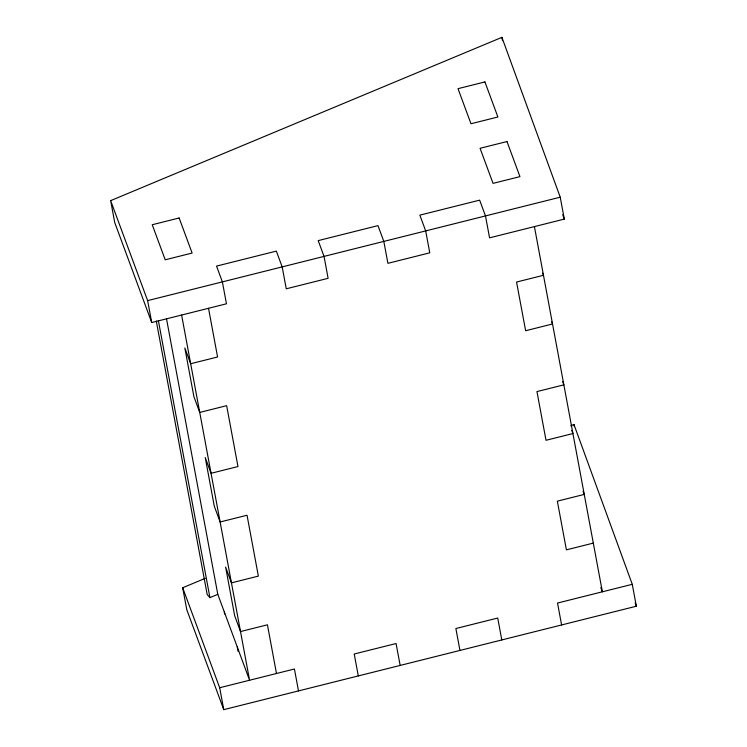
<?xml version="1.0" encoding="UTF-8"?>
<svg xmlns="http://www.w3.org/2000/svg" width="747" height="747" viewBox="0 0 747 747"><rect width="100%" height="100%" fill="white"/><g stroke="black" fill="none" stroke-linecap="round" stroke-linejoin="round"><path stroke-width="1.12" d="M156.282 320.986L207.199 594.603L209.926 597.637L217.788 594.313L166.441 318.399M110.649 200.635L501.9 37.35L560.231 197.189L564.312 219.104L489.565 237.845L485.485 215.93L479.649 200.149L419.851 215.136L425.687 230.916L429.768 252.831L387.908 263.327L383.827 241.412L377.991 225.631L318.194 240.618L324.039 256.398L328.11 278.314L286.26 288.809L282.179 266.894L276.343 251.113L216.546 266.1L222.382 281.88L226.462 303.796L151.716 322.536L114.73 222.541L110.649 200.635L147.635 300.621L151.716 322.536M570.717 425.809L573.939 424.464L632.27 584.313L636.351 606.219L223.755 709.65L186.769 609.664L182.688 587.749L205.266 578.327M147.635 300.621L560.231 197.189M593.314 543.106L566.403 549.857L557.346 501.162L584.247 494.411L583.08 491.255M182.688 587.749L219.683 687.735L294.421 669.004L298.501 690.91M632.27 584.313L557.523 603.044L561.604 624.959M542.696 273.187L543.471 275.288L516.56 282.039L525.627 330.734L552.537 323.983L551.753 321.882M562.696 381.698L563.864 384.854L536.953 391.596L546.01 440.291L572.921 433.549L571.754 430.393M600.812 587.59L602.371 591.801L534.413 226.602M217.788 594.313L249.573 680.246L181.614 315.038M562.706 214.725L564.312 219.104M635.155 602.932L636.351 606.219M501.9 37.35L502.516 40.637M573.939 424.464L574.35 426.658M501.807 639.946L497.726 618.04L455.875 628.526L459.947 650.441M400.159 665.428L396.078 643.522L354.218 654.008L358.299 675.923M208.525 308.296L217.582 356.991L190.672 363.733L184.836 347.953L193.903 396.638L199.738 412.428L226.649 405.677L237.976 466.548L211.065 473.29L205.229 457.509L214.286 506.205L220.122 521.985L247.033 515.243L258.359 576.105L231.458 582.856L225.613 567.076L234.679 615.761L240.515 631.551L267.426 624.8L276.483 673.495M237.247 646.921L238.069 651.3M224.277 611.849L224.688 614.043M158.373 320.584L209.926 597.637M219.683 687.735L223.755 709.65M484.924 81.927L458.014 88.669L470.983 123.75L497.894 116.999L484.924 81.927M179.14 217.984L152.239 224.735L165.208 259.807L192.119 253.056L179.14 217.984M506.98 141.556L480.069 148.298L493.048 183.37L519.949 176.628L506.98 141.556"/></g></svg>
